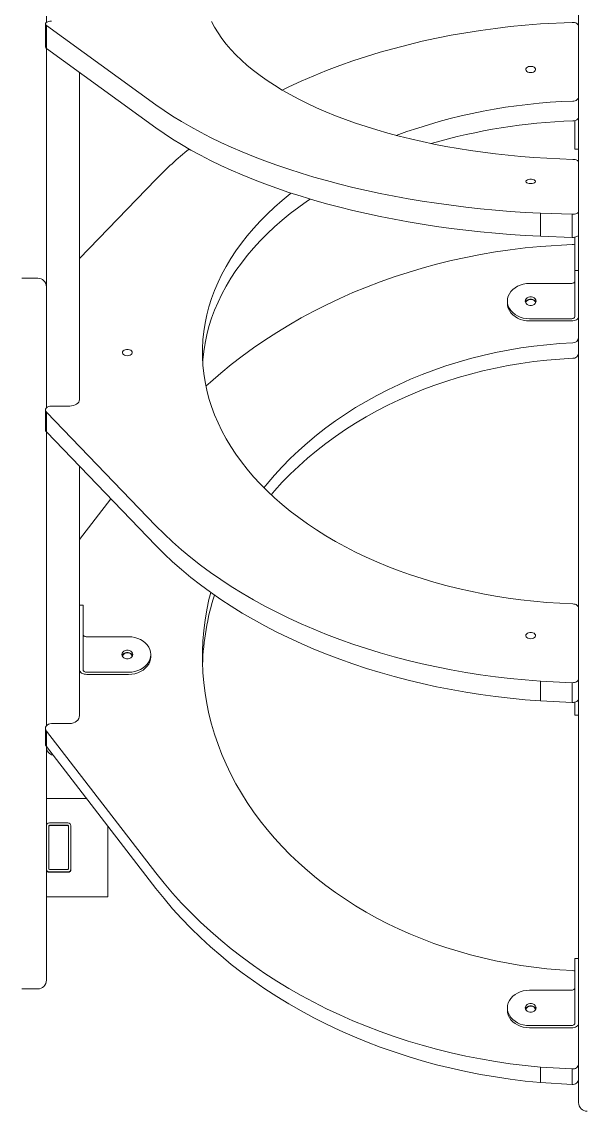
# Model space of a CAD drawing. Header units: millimetres. Extents: x -7447 to 8662, y -5576 to 6370.
# Drawn here: x -2325 to -1865, y -4091 to -3204 of the extents above; entities that cross this region are included whole.
import ezdxf

# ---------------------------------------------------------------- set-up
doc = ezdxf.new("R2010")
doc.units = ezdxf.units.MM
doc.layers.add('DIKOM_ОБЪЕКТ', color=7, linetype='Continuous')

msp = doc.modelspace()

# ---------------------------------------------------------------- linework, layer by layer
at = {"layer": 'DIKOM_ОБЪЕКТ', "color": 7, "linetype": 'Continuous', "lineweight": 15}
for p, q in [((-1871.98, -3356.5), (-1871.98, -2968.97)), ((-2305.46, -3204.63), (-2305.46, -3199.53)), ((-2306.25, -3205.83), (-2306.25, -3224.62)), ((-2305.44, -3207.05), (-2216.2, -3271.61)), ((-2305.44, -3225.84), (-2305.44, -3207.05)), ((-1903.13, -3205.78), (-1877.2, -3204.52)), ((-1871.98, -3207.72), (-1871.98, -3265.46)), ((-2305.46, -3506.38), (-2305.46, -3225.82)), ((-2305.44, -3225.84), (-2216.2, -3290.39)), ((-2278.46, -3245.35), (-2278.46, -3506.38)), ((-2278.46, -3245.75), (-2278.46, -3245.35)), ((-2278.46, -3245.75), (-2277.91, -3245.75)), ((-1871.98, -3265.46), (-1871.98, -3281.58)), ((-1871.98, -3301.25), (-1871.98, -3281.58)), ((-1874.98, -3301.25), (-1874.98, -3284.52)), ((-1874.98, -3307.72), (-1874.98, -3301.25)), ((-1874.98, -3307.72), (-1871.98, -3307.72)), ((-1871.98, -3301.25), (-1871.98, -3307.72)), ((-1871.98, -3358.59), (-1871.98, -3318.29)), ((-2278.46, -3396.87), (-2216.2, -3332.34)), ((-1903.13, -3359.94), (-1877.2, -3360.82)), ((-1903.13, -3378.73), (-1903.13, -3359.94)), ((-1877.2, -3379.6), (-1877.2, -3360.82)), ((-1871.98, -3362.08), (-1871.98, -3356.5)), ((-1871.98, -3377.37), (-1871.98, -3358.59)), ((-1871.98, -3380.96), (-1871.98, -3362.08)), ((-1903.13, -3378.73), (-1877.2, -3379.6)), ((-1874.98, -3396.66), (-1874.98, -3379.42)), ((-1871.98, -3396.66), (-1871.98, -3377.37)), ((-1903.13, -3386.94), (-1877.2, -3385.37)), ((-1871.98, -3386.96), (-1871.98, -3380.96)), ((-1871.98, -3739.27), (-1871.98, -3386.96)), ((-1874.98, -3406.61), (-1874.98, -3396.66)), ((-1871.98, -3396.66), (-1871.98, -3406.61)), ((-2312.46, -3412.8), (-2325.46, -3412.8)), ((-1874.98, -3406.61), (-1871.98, -3406.61)), ((-1874.98, -3423.66), (-1874.98, -3406.61)), ((-1871.98, -3406.61), (-1871.98, -3423.66)), ((-1877.98, -3417.06), (-1911.98, -3417.06)), ((-1874.98, -3423.66), (-1874.98, -3444.06)), ((-1871.98, -3423.66), (-1871.98, -3444.06)), ((-1929.98, -3431.46), (-1929.98, -3433.26)), ((-2278.46, -3434.91), (-2278.46, -3511.79)), ((-1877.98, -3445.86), (-1911.98, -3445.86)), ((-1877.98, -3447.66), (-1911.98, -3447.66)), ((-1871.98, -3444.06), (-1871.98, -3461.46)), ((-1871.98, -3461.46), (-1871.98, -3474.06)), ((-2305.46, -3511.17), (-2305.46, -3506.38)), ((-2305.46, -3511.17), (-2305.46, -3516.6)), ((-2305.46, -3518.39), (-2305.46, -3511.17)), ((-2278.46, -3506.38), (-2278.46, -3511.17)), ((-2278.46, -3511.17), (-2278.46, -3511.85)), ((-2306.25, -3520.12), (-2306.25, -3536.24)), ((-2305.46, -3516.6), (-2305.46, -3518.39)), ((-2301.25, -3516.92), (-2286.46, -3516.92)), ((-2305.44, -3521.87), (-2216.2, -3614.36)), ((-2305.44, -3537.99), (-2305.44, -3521.87)), ((-2305.46, -3537.97), (-2305.46, -3764.56)), ((-2305.44, -3537.99), (-2216.2, -3630.48)), ((-2278.46, -3565.95), (-2278.46, -3764.56)), ((-2278.46, -3625.53), (-2252.9, -3592.45)), ((-2278.46, -3673.02), (-2278.46, -3679.01)), ((-2275.46, -3679.01), (-2278.46, -3679.01)), ((-2278.46, -3686.21), (-2278.46, -3679.01)), ((-2275.46, -3679.01), (-2275.46, -3686.21)), ((-2278.46, -3711.41), (-2278.46, -3686.21)), ((-2275.46, -3686.21), (-2275.46, -3711.41)), ((-1871.98, -3738.98), (-1871.98, -3681.24)), ((-2272.46, -3704.82), (-2238.46, -3704.82)), ((-2278.46, -3711.41), (-2278.46, -3731.81)), ((-2275.46, -3711.41), (-2275.46, -3731.81)), ((-2220.46, -3719.22), (-2220.46, -3721.02)), ((-2278.46, -3731.81), (-2278.46, -3769.01)), ((-2272.46, -3733.62), (-2238.46, -3733.62)), ((-2272.46, -3735.42), (-2238.46, -3735.42)), ((-1903.13, -3740.92), (-1877.2, -3742.18)), ((-1903.13, -3757.05), (-1903.13, -3740.92)), ((-1877.2, -3758.3), (-1877.2, -3742.18)), ((-1871.98, -3755.1), (-1871.98, -3738.98)), ((-1871.98, -3744.08), (-1871.98, -3739.27)), ((-1871.98, -3760.24), (-1871.98, -3744.08)), ((-1903.13, -3757.05), (-1877.2, -3758.3)), ((-1874.98, -3762.19), (-1874.98, -3758.04)), ((-1871.98, -3762.19), (-1871.98, -3755.1)), ((-1871.98, -3765.47), (-1871.98, -3760.24)), ((-2305.46, -3764.56), (-2305.46, -3768.23)), ((-2305.46, -3768.23), (-2305.46, -3777.26)), ((-2278.46, -3764.56), (-2278.46, -3768.23)), ((-2278.46, -3768.23), (-2278.46, -3769.08)), ((-1874.98, -3768.65), (-1874.98, -3762.19)), ((-1874.98, -3768.65), (-1871.98, -3768.65)), ((-1871.98, -3762.19), (-1871.98, -3768.65)), ((-1871.98, -4055.38), (-1871.98, -3765.47)), ((-2301.25, -3775.41), (-2286.46, -3775.41)), ((-2306.25, -3779.41), (-2306.25, -3792.01)), ((-2305.44, -3781.59), (-2216.2, -3897.07)), ((-2305.44, -3794.19), (-2305.44, -3781.59)), ((-2305.46, -3794.17), (-2305.46, -3975.19)), ((-2305.46, -3794.42), (-2305.46, -3794.17)), ((-2305.44, -3794.19), (-2216.2, -3909.67)), ((-2305.46, -3836.56), (-2272.7, -3836.56)), ((-2287.96, -3856.23), (-2302.96, -3856.23)), ((-2287.96, -3858.23), (-2302.96, -3858.23)), ((-2303.46, -3858.73), (-2303.46, -3893.73)), ((-2287.96, -3858.56), (-2302.96, -3858.56)), ((-2287.46, -3893.73), (-2287.46, -3858.73)), ((-2285.46, -3893.73), (-2285.46, -3858.73)), ((-2255.46, -3858.87), (-2255.46, -3916.56)), ((-2285.46, -3893.73), (-2285.46, -3894.06)), ((-2302.96, -3894.23), (-2287.96, -3894.23)), ((-2302.96, -3896.23), (-2287.96, -3896.23)), ((-2302.96, -3896.56), (-2287.96, -3896.56)), ((-2255.46, -3916.56), (-2305.46, -3916.56)), ((-2255.46, -3916.57), (-2305.46, -3916.57)), ((-2255.46, -3916.57), (-2255.46, -3916.56)), ((-1871.98, -3966.77), (-1874.98, -3966.77)), ((-1874.98, -3973.97), (-1874.98, -3966.77)), ((-1871.98, -3966.77), (-1871.98, -3973.97)), ((-2305.46, -3975.19), (-2305.46, -3984.46)), ((-1874.98, -3999.17), (-1874.98, -3973.97)), ((-1871.98, -3973.97), (-1871.98, -3999.17)), ((-2325.46, -3991.46), (-2312.46, -3991.46)), ((-1877.98, -3992.57), (-1911.98, -3992.57)), ((-1874.98, -3999.17), (-1874.98, -4019.57)), ((-1871.98, -3999.17), (-1871.98, -4019.57)), ((-1929.98, -4006.97), (-1929.98, -4008.77)), ((-1877.98, -4021.37), (-1911.98, -4021.37)), ((-1877.98, -4023.17), (-1911.98, -4023.17)), ((-1871.98, -4052.67), (-1871.98, -4019.57)), ((-1871.98, -4065.27), (-1871.98, -4052.67)), ((-1903.13, -4055.1), (-1877.2, -4056.66)), ((-1903.13, -4067.7), (-1903.13, -4055.1)), ((-1877.2, -4069.27), (-1877.2, -4056.66)), ((-1871.98, -4059.05), (-1871.98, -4055.38)), ((-1871.98, -4073.47), (-1871.98, -4059.05)), ((-1903.13, -4067.7), (-1877.2, -4069.27)), ((-1871.98, -4084.08), (-1871.98, -4073.47))]:
    msp.add_line(p, q, dxfattribs=at)
at = {"layer": 'DIKOM_ОБЪЕКТ', "color": 7, "linetype": 'Continuous', "lineweight": 15, "flags": 128}
for points in [[(-2305.44, -3207.05), (-2306.01, -3206.51), (-2306.25, -3205.92), (-2306.12, -3205.33), (-2305.64, -3204.77), (-2304.85, -3204.28), (-2303.81, -3203.91), (-2302.58, -3203.68), (-2301.25, -3203.6)], [(-1876.69, -3316.05), (-1887.31, -3315.7), (-1897.89, -3315.19), (-1908.43, -3314.53), (-1918.91, -3313.7), (-1929.33, -3312.72), (-1939.67, -3311.59), (-1949.92, -3310.31), (-1960.06, -3308.87), (-1970.1, -3307.28), (-1980.01, -3305.55), (-1989.78, -3303.66), (-1999.42, -3301.64), (-2008.89, -3299.47), (-2018.2, -3297.16), (-2027.33, -3294.71), (-2036.27, -3292.13), (-2045.02, -3289.42), (-2053.56, -3286.58), (-2061.89, -3283.62), (-2069.99, -3280.53), (-2077.85, -3277.32), (-2085.48, -3274), (-2092.85, -3270.57), (-2099.96, -3267.02), (-2106.8, -3263.38), (-2113.37, -3259.64), (-2119.66, -3255.79), (-2125.66, -3251.86), (-2131.36, -3247.84), (-2136.77, -3243.74), (-2141.86, -3239.56), (-2146.64, -3235.31), (-2151.1, -3230.99), (-2155.24, -3226.6), (-2159.04, -3222.16), (-2162.52, -3217.66), (-2165.66, -3213.11), (-2168.46, -3208.52), (-2170.91, -3203.89)], [(-2113.36, -3259.65), (-2107.99, -3257.06), (-2097.94, -3252.45), (-2087.68, -3248.03), (-2077.23, -3243.8), (-2066.58, -3239.78), (-2055.76, -3235.95), (-2044.77, -3232.33), (-2033.62, -3228.91), (-2022.31, -3225.71), (-2010.86, -3222.72), (-1999.29, -3219.94), (-1987.59, -3217.39), (-1975.77, -3215.05), (-1963.86, -3212.94), (-1951.85, -3211.05), (-1939.77, -3209.39), (-1927.61, -3207.96), (-1915.39, -3206.75), (-1903.13, -3205.78)], [(-1877.2, -3204.52), (-1876.2, -3204.56), (-1875.22, -3204.72), (-1874.32, -3205.01), (-1873.53, -3205.41), (-1872.87, -3205.9), (-1872.38, -3206.46), (-1872.08, -3207.08), (-1871.98, -3207.72)], [(-1910.98, -3245.44), (-1912.16, -3245.33), (-1913.23, -3245), (-1914.11, -3244.48), (-1914.7, -3243.82), (-1914.97, -3243.07), (-1914.88, -3242.31), (-1914.45, -3241.6), (-1913.7, -3241), (-1912.72, -3240.57), (-1911.58, -3240.35), (-1910.39, -3240.35), (-1909.25, -3240.57), (-1908.26, -3241), (-1907.52, -3241.6), (-1907.08, -3242.31), (-1906.99, -3243.07), (-1907.26, -3243.82), (-1907.85, -3244.48), (-1908.73, -3245), (-1909.8, -3245.33), (-1910.98, -3245.44)], [(-2216.2, -3271.61), (-2209.55, -3276.26), (-2202.59, -3280.83), (-2195.34, -3285.31), (-2187.79, -3289.69), (-2179.96, -3293.97), (-2171.86, -3298.14), (-2163.48, -3302.21), (-2154.85, -3306.16), (-2145.96, -3310), (-2136.82, -3313.72), (-2127.44, -3317.32), (-2117.82, -3320.8), (-2107.99, -3324.15), (-2097.94, -3327.37), (-2087.68, -3330.45), (-2077.23, -3333.4), (-2066.58, -3336.21), (-2055.76, -3338.88), (-2044.77, -3341.41), (-2033.62, -3343.79), (-2022.31, -3346.03), (-2010.86, -3348.12), (-1999.29, -3350.05), (-1987.59, -3351.84), (-1975.77, -3353.47), (-1963.86, -3354.94), (-1951.85, -3356.26), (-1939.77, -3357.42), (-1927.61, -3358.42), (-1915.39, -3359.26), (-1903.13, -3359.94)], [(-1876.69, -3268.66), (-1875.76, -3268.57), (-1874.87, -3268.37), (-1874.06, -3268.06), (-1873.35, -3267.66), (-1872.77, -3267.18), (-1872.33, -3266.64), (-1872.07, -3266.06), (-1871.98, -3265.46)], [(-1871.98, -3281.58), (-1872.07, -3282.19), (-1872.33, -3282.77), (-1872.77, -3283.31), (-1873.35, -3283.78), (-1874.06, -3284.18), (-1874.87, -3284.49), (-1875.76, -3284.69), (-1876.69, -3284.78)], [(-2216.2, -3290.39), (-2209.55, -3295.05), (-2202.59, -3299.62), (-2195.34, -3304.09), (-2187.79, -3308.47), (-2179.96, -3312.75), (-2171.86, -3316.92), (-2163.48, -3320.99), (-2154.85, -3324.94), (-2145.96, -3328.78), (-2136.82, -3332.51), (-2127.44, -3336.11), (-2117.82, -3339.58), (-2107.99, -3342.93), (-2097.94, -3346.15), (-2087.68, -3349.23), (-2077.23, -3352.18), (-2066.58, -3355), (-2055.76, -3357.67), (-2044.77, -3360.19), (-2033.62, -3362.58), (-2022.31, -3364.81), (-2010.86, -3366.9), (-1999.29, -3368.84), (-1987.59, -3370.62), (-1975.77, -3372.25), (-1963.86, -3373.72), (-1951.85, -3375.04), (-1939.77, -3376.2), (-1927.61, -3377.2), (-1915.39, -3378.04), (-1903.13, -3378.73)], [(-1871.98, -3318.29), (-1872.07, -3317.86), (-1872.33, -3317.46), (-1872.77, -3317.08), (-1873.35, -3316.75), (-1874.06, -3316.47), (-1874.87, -3316.26), (-1875.76, -3316.12), (-1876.69, -3316.05)], [(-1910.98, -3335.83), (-1912.16, -3335.75), (-1913.23, -3335.52), (-1914.11, -3335.16), (-1914.7, -3334.7), (-1914.97, -3334.18), (-1914.88, -3333.65), (-1914.45, -3333.15), (-1913.7, -3332.73), (-1912.72, -3332.43), (-1911.58, -3332.28), (-1910.39, -3332.28), (-1909.25, -3332.43), (-1908.26, -3332.73), (-1907.52, -3333.15), (-1907.08, -3333.65), (-1906.99, -3334.18), (-1907.26, -3334.7), (-1907.85, -3335.16), (-1908.73, -3335.52), (-1909.8, -3335.75), (-1910.98, -3335.83)], [(-1876.69, -3678.04), (-1887.31, -3677.54), (-1897.89, -3676.81), (-1908.43, -3675.85), (-1918.91, -3674.67), (-1929.33, -3673.27), (-1939.67, -3671.65), (-1949.92, -3669.81), (-1960.06, -3667.75), (-1970.1, -3665.47), (-1980.01, -3662.98), (-1989.78, -3660.29), (-1999.42, -3657.38), (-2008.89, -3654.28), (-2018.2, -3650.97), (-2027.33, -3647.46), (-2036.27, -3643.77), (-2045.02, -3639.88), (-2053.56, -3635.81), (-2061.89, -3631.56), (-2069.99, -3627.14), (-2077.85, -3622.55), (-2085.48, -3617.79), (-2092.85, -3612.87), (-2099.96, -3607.79), (-2106.8, -3602.57), (-2113.37, -3597.21), (-2119.66, -3591.7), (-2125.66, -3586.07), (-2131.36, -3580.31), (-2136.77, -3574.44), (-2141.86, -3568.45), (-2146.64, -3562.35), (-2151.1, -3556.16), (-2155.24, -3549.88), (-2159.04, -3543.51), (-2162.52, -3537.06), (-2165.66, -3530.55), (-2168.46, -3523.97), (-2170.91, -3517.33), (-2173.02, -3510.65), (-2174.79, -3503.92), (-2176.2, -3497.16), (-2177.26, -3490.38), (-2177.97, -3483.57), (-2178.32, -3476.76), (-2178.32, -3469.94), (-2177.97, -3463.12), (-2177.26, -3456.32), (-2176.2, -3449.53), (-2174.79, -3442.77), (-2173.02, -3436.05), (-2170.91, -3429.36), (-2168.46, -3422.73), (-2165.66, -3416.15), (-2162.52, -3409.63), (-2159.04, -3403.19), (-2155.24, -3396.82), (-2151.1, -3390.54), (-2146.64, -3384.34), (-2141.86, -3378.25), (-2136.77, -3372.26), (-2131.36, -3366.39), (-2125.66, -3360.63), (-2119.66, -3355), (-2113.37, -3349.49), (-2106.8, -3344.13), (-2106.08, -3343.56)], [(-2178.12, -3481.41), (-2177.97, -3479.25), (-2177.26, -3472.44), (-2176.2, -3465.66), (-2174.79, -3458.9), (-2173.02, -3452.17), (-2170.91, -3445.49), (-2168.46, -3438.85), (-2165.66, -3432.27), (-2162.52, -3425.76), (-2159.04, -3419.31), (-2155.24, -3412.94), (-2151.1, -3406.66), (-2146.64, -3400.47), (-2141.86, -3394.37), (-2136.77, -3388.39), (-2131.36, -3382.51), (-2125.66, -3376.75), (-2119.66, -3371.12), (-2113.37, -3365.62), (-2106.8, -3360.25), (-2099.96, -3355.03), (-2092.85, -3349.96), (-2090.55, -3348.39)], [(-1877.2, -3360.82), (-1876.2, -3360.79), (-1875.22, -3360.68), (-1874.32, -3360.48), (-1873.53, -3360.2), (-1872.87, -3359.86), (-1872.38, -3359.46), (-1872.08, -3359.03), (-1871.98, -3358.59)], [(-1877.2, -3379.6), (-1876.2, -3379.58), (-1875.22, -3379.46), (-1874.32, -3379.26), (-1873.53, -3378.98), (-1872.87, -3378.64), (-1872.38, -3378.25), (-1872.08, -3377.82), (-1871.98, -3377.37)], [(-2175.49, -3500.78), (-2171.86, -3497.49), (-2163.48, -3490.22), (-2154.85, -3483.15), (-2145.96, -3476.28), (-2136.82, -3469.62), (-2127.44, -3463.18), (-2117.82, -3456.96), (-2107.99, -3450.97), (-2097.94, -3445.21), (-2087.68, -3439.69), (-2077.23, -3434.42), (-2066.58, -3429.39), (-2055.76, -3424.61), (-2044.77, -3420.09), (-2033.62, -3415.82), (-2022.31, -3411.82), (-2010.86, -3408.09), (-1999.29, -3404.63), (-1987.59, -3401.44), (-1975.77, -3398.52), (-1963.86, -3395.88), (-1951.85, -3393.53), (-1939.77, -3391.45), (-1927.61, -3389.66), (-1915.39, -3388.15), (-1903.13, -3386.94)], [(-1911.98, -3417.06), (-1914.54, -3417.21), (-1917.05, -3417.65), (-1919.46, -3418.37), (-1921.71, -3419.35), (-1923.77, -3420.58), (-1925.58, -3422.03), (-1927.12, -3423.68), (-1928.35, -3425.48), (-1929.25, -3427.41), (-1929.8, -3429.41), (-1929.98, -3431.46)], [(-1874.98, -3415.26), (-1875.04, -3415.61), (-1875.21, -3415.95), (-1875.49, -3416.26), (-1875.86, -3416.54), (-1876.31, -3416.76), (-1876.83, -3416.93), (-1877.4, -3417.03), (-1877.98, -3417.06)], [(-1929.98, -3431.46), (-1929.8, -3433.51), (-1929.25, -3435.52), (-1928.35, -3437.44), (-1927.12, -3439.25), (-1925.58, -3440.89), (-1923.77, -3442.35), (-1921.71, -3443.58), (-1919.46, -3444.56), (-1917.05, -3445.28), (-1914.54, -3445.72), (-1911.98, -3445.86)], [(-1906.58, -3431.46), (-1906.76, -3432.45), (-1907.28, -3433.37), (-1908.1, -3434.12), (-1909.15, -3434.66), (-1910.35, -3434.95), (-1911.61, -3434.95), (-1912.81, -3434.66), (-1913.86, -3434.12), (-1914.68, -3433.37), (-1915.2, -3432.45), (-1915.38, -3431.46), (-1915.2, -3430.47), (-1914.68, -3429.56), (-1913.86, -3428.8), (-1912.81, -3428.26), (-1911.61, -3427.98), (-1910.35, -3427.98), (-1909.15, -3428.26), (-1908.1, -3428.8), (-1907.28, -3429.56), (-1906.76, -3430.47), (-1906.58, -3431.46)], [(-1915.23, -3432.36), (-1915.2, -3432.27), (-1914.68, -3431.36), (-1913.86, -3430.6), (-1912.81, -3430.06), (-1911.61, -3429.78), (-1910.35, -3429.78), (-1909.15, -3430.06), (-1908.1, -3430.6), (-1907.28, -3431.36), (-1906.76, -3432.27), (-1906.73, -3432.36)], [(-1914.96, -3432.96), (-1914.88, -3432.55), (-1914.45, -3431.66), (-1913.7, -3430.92), (-1912.72, -3430.38), (-1911.58, -3430.1), (-1910.39, -3430.1), (-1909.25, -3430.38), (-1908.26, -3430.92), (-1907.52, -3431.66), (-1907.08, -3432.55), (-1907, -3432.96)], [(-1911.98, -3447.66), (-1914.54, -3447.52), (-1917.05, -3447.08), (-1919.46, -3446.36), (-1921.71, -3445.38), (-1923.77, -3444.15), (-1925.58, -3442.69), (-1927.12, -3441.05), (-1928.35, -3439.24), (-1929.25, -3437.32), (-1929.8, -3435.31), (-1929.98, -3433.26)], [(-1874.98, -3444.06), (-1875.04, -3444.41), (-1875.21, -3444.75), (-1875.49, -3445.06), (-1875.86, -3445.34), (-1876.31, -3445.56), (-1876.83, -3445.73), (-1877.4, -3445.83), (-1877.98, -3445.86)], [(-1871.98, -3444.06), (-1872.1, -3444.76), (-1872.44, -3445.44), (-1872.99, -3446.06), (-1873.74, -3446.61), (-1874.65, -3447.06), (-1875.69, -3447.39), (-1876.81, -3447.59), (-1877.98, -3447.66)], [(-2128.26, -3583.49), (-2125.66, -3580.28), (-2119.66, -3573.24), (-2113.37, -3566.38), (-2106.8, -3559.68), (-2099.96, -3553.16), (-2092.85, -3546.82), (-2085.48, -3540.68), (-2077.85, -3534.74), (-2069.99, -3529), (-2061.89, -3523.48), (-2053.56, -3518.17), (-2045.02, -3513.09), (-2036.27, -3508.24), (-2027.33, -3503.62), (-2018.2, -3499.25), (-2008.89, -3495.12), (-1999.42, -3491.24), (-1989.78, -3487.61), (-1980.01, -3484.25), (-1970.1, -3481.14), (-1960.06, -3478.3), (-1949.92, -3475.73), (-1939.67, -3473.43), (-1929.33, -3471.4), (-1918.91, -3469.65), (-1908.43, -3468.18), (-1897.89, -3466.99), (-1887.31, -3466.08), (-1876.69, -3465.45)], [(-2239.46, -3475.91), (-2240.64, -3475.8), (-2241.71, -3475.47), (-2242.59, -3474.95), (-2243.18, -3474.29), (-2243.45, -3473.54), (-2243.36, -3472.78), (-2242.92, -3472.07), (-2242.18, -3471.47), (-2241.2, -3471.04), (-2240.06, -3470.82), (-2238.86, -3470.82), (-2237.73, -3471.04), (-2236.74, -3471.47), (-2236, -3472.07), (-2235.56, -3472.78), (-2235.47, -3473.54), (-2235.74, -3474.29), (-2236.33, -3474.95), (-2237.21, -3475.47), (-2238.28, -3475.8), (-2239.46, -3475.91)], [(-2122.49, -3589.1), (-2119.66, -3585.85), (-2113.37, -3578.98), (-2106.8, -3572.28), (-2099.96, -3565.76), (-2092.85, -3559.42), (-2085.48, -3553.28), (-2077.85, -3547.34), (-2069.99, -3541.6), (-2061.89, -3536.08), (-2053.56, -3530.77), (-2045.02, -3525.69), (-2036.27, -3520.84), (-2027.33, -3516.23), (-2018.2, -3511.85), (-2008.89, -3507.72), (-1999.42, -3503.84), (-1989.78, -3500.22), (-1980.01, -3496.85), (-1970.1, -3493.74), (-1960.06, -3490.9), (-1949.92, -3488.33), (-1939.67, -3486.03), (-1929.33, -3484.01), (-1918.91, -3482.26), (-1908.43, -3480.78), (-1897.89, -3479.59), (-1887.31, -3478.68), (-1876.69, -3478.05)], [(-2286.46, -3516.92), (-2284.9, -3516.82), (-2283.4, -3516.53), (-2282.02, -3516.05), (-2280.8, -3515.42), (-2279.81, -3514.64), (-2279.07, -3513.75), (-2278.61, -3512.79), (-2278.46, -3511.79)], [(-2305.44, -3521.87), (-2306.01, -3521.09), (-2306.25, -3520.25), (-2306.12, -3519.39), (-2305.64, -3518.59), (-2304.85, -3517.9), (-2303.81, -3517.37), (-2302.58, -3517.03), (-2301.25, -3516.92)], [(-2216.2, -3614.36), (-2209.55, -3621.03), (-2202.59, -3627.58), (-2195.34, -3633.99), (-2187.79, -3640.26), (-2179.96, -3646.39), (-2171.86, -3652.37), (-2163.48, -3658.2), (-2154.85, -3663.87), (-2145.96, -3669.37), (-2136.82, -3674.7), (-2127.44, -3679.86), (-2117.82, -3684.84), (-2107.99, -3689.64), (-2097.94, -3694.25), (-2087.68, -3698.67), (-2077.23, -3702.89), (-2066.58, -3706.92), (-2055.76, -3710.75), (-2044.77, -3714.37), (-2033.62, -3717.79), (-2022.31, -3720.99), (-2010.86, -3723.98), (-1999.29, -3726.75), (-1987.59, -3729.31), (-1975.77, -3731.64), (-1963.86, -3733.76), (-1951.85, -3735.64), (-1939.77, -3737.31), (-1927.61, -3738.74), (-1915.39, -3739.95), (-1903.13, -3740.92)], [(-2216.2, -3630.48), (-2209.55, -3637.15), (-2202.59, -3643.7), (-2195.34, -3650.11), (-2187.79, -3656.39), (-2179.96, -3662.52), (-2171.86, -3668.5), (-2163.48, -3674.32), (-2154.85, -3679.99), (-2145.96, -3685.49), (-2136.82, -3690.82), (-2127.44, -3695.98), (-2117.82, -3700.96), (-2107.99, -3705.76), (-2097.94, -3710.37), (-2087.68, -3714.79), (-2077.23, -3719.02), (-2066.58, -3723.05), (-2055.76, -3726.87), (-2044.77, -3730.5), (-2033.62, -3733.91), (-2022.31, -3737.11), (-2010.86, -3740.1), (-1999.29, -3742.88), (-1987.59, -3745.43), (-1975.77, -3747.77), (-1963.86, -3749.88), (-1951.85, -3751.77), (-1939.77, -3753.43), (-1927.61, -3754.86), (-1915.39, -3756.07), (-1903.13, -3757.05)], [(-1876.69, -3976.58), (-1887.31, -3975.95), (-1897.89, -3975.04), (-1908.43, -3973.85), (-1918.91, -3972.38), (-1929.33, -3970.63), (-1939.67, -3968.6), (-1949.92, -3966.3), (-1960.06, -3963.73), (-1970.1, -3960.89), (-1980.01, -3957.79), (-1989.78, -3954.42), (-1999.42, -3950.79), (-2008.89, -3946.91), (-2018.2, -3942.78), (-2027.33, -3938.41), (-2036.27, -3933.79), (-2045.02, -3928.94), (-2053.56, -3923.86), (-2061.89, -3918.56), (-2069.99, -3913.03), (-2077.85, -3907.3), (-2085.48, -3901.35), (-2092.85, -3895.21), (-2099.96, -3888.88), (-2106.8, -3882.36), (-2113.37, -3875.66), (-2119.66, -3868.79), (-2125.66, -3861.75), (-2131.36, -3854.56), (-2136.77, -3847.23), (-2141.86, -3839.75), (-2146.64, -3832.14), (-2151.1, -3824.41), (-2155.24, -3816.57), (-2159.04, -3808.62), (-2162.52, -3800.57), (-2165.66, -3792.43), (-2168.46, -3784.22), (-2170.91, -3775.93), (-2173.02, -3767.59), (-2174.79, -3759.19), (-2176.2, -3750.75), (-2177.26, -3742.28), (-2177.97, -3733.78), (-2178.32, -3725.27), (-2178.32, -3716.76), (-2177.97, -3708.25), (-2177.26, -3699.75), (-2176.2, -3691.28), (-2174.79, -3682.84), (-2173.02, -3674.44), (-2171.6, -3668.68)], [(-1871.98, -3681.24), (-1872.07, -3680.63), (-1872.33, -3680.05), (-1872.77, -3679.52), (-1873.35, -3679.04), (-1874.06, -3678.64), (-1874.87, -3678.33), (-1875.76, -3678.13), (-1876.69, -3678.04)], [(-2275.46, -3703.02), (-2275.4, -3703.37), (-2275.23, -3703.71), (-2274.96, -3704.02), (-2274.58, -3704.29), (-2274.13, -3704.51), (-2273.61, -3704.68), (-2273.05, -3704.78), (-2272.46, -3704.82)], [(-2220.46, -3719.22), (-2220.64, -3717.17), (-2221.19, -3715.16), (-2222.09, -3713.23), (-2223.32, -3711.43), (-2224.86, -3709.79), (-2226.67, -3708.33), (-2228.73, -3707.1), (-2230.98, -3706.12), (-2233.39, -3705.4), (-2235.9, -3704.96), (-2238.46, -3704.82)], [(-1910.98, -3706.38), (-1912.16, -3706.27), (-1913.23, -3705.94), (-1914.11, -3705.42), (-1914.7, -3704.75), (-1914.97, -3704.01), (-1914.88, -3703.25), (-1914.45, -3702.54), (-1913.7, -3701.94), (-1912.72, -3701.51), (-1911.58, -3701.28), (-1910.39, -3701.28), (-1909.25, -3701.51), (-1908.26, -3701.94), (-1907.52, -3702.54), (-1907.08, -3703.25), (-1906.99, -3704.01), (-1907.26, -3704.75), (-1907.85, -3705.42), (-1908.73, -3705.94), (-1909.8, -3706.27), (-1910.98, -3706.38)], [(-2243.86, -3719.22), (-2243.68, -3718.22), (-2243.16, -3717.31), (-2242.34, -3716.56), (-2241.29, -3716.01), (-2240.09, -3715.73), (-2238.83, -3715.73), (-2237.63, -3716.01), (-2236.58, -3716.56), (-2235.76, -3717.31), (-2235.24, -3718.22), (-2235.06, -3719.22), (-2235.24, -3720.21), (-2235.76, -3721.12), (-2236.58, -3721.88), (-2237.63, -3722.42), (-2238.83, -3722.7), (-2240.09, -3722.7), (-2241.29, -3722.42), (-2242.34, -3721.88), (-2243.16, -3721.12), (-2243.68, -3720.21), (-2243.86, -3719.22)], [(-2243.71, -3720.12), (-2243.68, -3720.02), (-2243.16, -3719.11), (-2242.34, -3718.36), (-2241.29, -3717.81), (-2240.09, -3717.53), (-2238.83, -3717.53), (-2237.63, -3717.81), (-2236.58, -3718.36), (-2235.76, -3719.11), (-2235.24, -3720.02), (-2235.21, -3720.12)], [(-2243.44, -3720.71), (-2243.36, -3720.3), (-2242.92, -3719.42), (-2242.18, -3718.67), (-2241.2, -3718.13), (-2240.06, -3717.85), (-2238.86, -3717.85), (-2237.73, -3718.13), (-2236.74, -3718.67), (-2236, -3719.42), (-2235.56, -3720.3), (-2235.48, -3720.71)], [(-2238.46, -3733.62), (-2235.9, -3733.47), (-2233.39, -3733.03), (-2230.98, -3732.31), (-2228.73, -3731.33), (-2226.67, -3730.1), (-2224.86, -3728.65), (-2223.32, -3727), (-2222.09, -3725.2), (-2221.19, -3723.27), (-2220.64, -3721.27), (-2220.46, -3719.22)], [(-2220.46, -3721.02), (-2220.64, -3723.07), (-2221.19, -3725.07), (-2222.09, -3727), (-2223.32, -3728.8), (-2224.86, -3730.45), (-2226.67, -3731.9), (-2228.73, -3733.13), (-2230.98, -3734.11), (-2233.39, -3734.83), (-2235.9, -3735.27), (-2238.46, -3735.42)], [(-2278.46, -3731.81), (-2278.35, -3732.52), (-2278, -3733.19), (-2277.45, -3733.82), (-2276.7, -3734.36), (-2275.79, -3734.81), (-2274.76, -3735.14), (-2273.63, -3735.35), (-2272.46, -3735.42)], [(-2275.46, -3731.81), (-2275.4, -3732.17), (-2275.23, -3732.5), (-2274.96, -3732.82), (-2274.58, -3733.09), (-2274.13, -3733.31), (-2273.61, -3733.48), (-2273.05, -3733.58), (-2272.46, -3733.62)], [(-1877.2, -3742.18), (-1876.2, -3742.14), (-1875.22, -3741.98), (-1874.32, -3741.69), (-1873.53, -3741.29), (-1872.87, -3740.8), (-1872.38, -3740.24), (-1872.08, -3739.62), (-1871.98, -3738.98)], [(-1877.2, -3758.3), (-1876.2, -3758.27), (-1875.22, -3758.1), (-1874.32, -3757.81), (-1873.53, -3757.42), (-1872.87, -3756.93), (-1872.38, -3756.36), (-1872.08, -3755.74), (-1871.98, -3755.1)], [(-2286.46, -3775.41), (-2284.9, -3775.29), (-2283.4, -3774.93), (-2282.02, -3774.34), (-2280.8, -3773.54), (-2279.81, -3772.57), (-2279.07, -3771.46), (-2278.61, -3770.26), (-2278.46, -3769.01)], [(-2305.44, -3781.59), (-2306.01, -3780.62), (-2306.25, -3779.57), (-2306.12, -3778.5), (-2305.64, -3777.5), (-2304.85, -3776.64), (-2303.81, -3775.98), (-2302.58, -3775.56), (-2301.25, -3775.41)], [(-2216.2, -3897.07), (-2209.55, -3905.4), (-2202.59, -3913.58), (-2195.34, -3921.58), (-2187.79, -3929.42), (-2179.96, -3937.07), (-2171.86, -3944.54), (-2163.48, -3951.81), (-2154.85, -3958.89), (-2145.96, -3965.76), (-2136.82, -3972.41), (-2127.44, -3978.85), (-2117.82, -3985.07), (-2107.99, -3991.06), (-2097.94, -3996.82), (-2087.68, -4002.34), (-2077.23, -4007.62), (-2066.58, -4012.65), (-2055.76, -4017.42), (-2044.77, -4021.95), (-2033.62, -4026.21), (-2022.31, -4030.21), (-2010.86, -4033.94), (-1999.29, -4037.41), (-1987.59, -4040.6), (-1975.77, -4043.51), (-1963.86, -4046.15), (-1951.85, -4048.51), (-1939.77, -4050.58), (-1927.61, -4052.37), (-1915.39, -4053.88), (-1903.13, -4055.1)], [(-2216.2, -3909.67), (-2209.55, -3918.01), (-2202.59, -3926.18), (-2195.34, -3934.19), (-2187.79, -3942.02), (-2179.96, -3949.67), (-2171.86, -3957.14), (-2163.48, -3964.41), (-2154.85, -3971.49), (-2145.96, -3978.36), (-2136.82, -3985.01), (-2127.44, -3991.45), (-2117.82, -3997.67), (-2107.99, -4003.66), (-2097.94, -4009.42), (-2087.68, -4014.94), (-2077.23, -4020.22), (-2066.58, -4025.25), (-2055.76, -4030.02), (-2044.77, -4034.55), (-2033.62, -4038.81), (-2022.31, -4042.81), (-2010.86, -4046.54), (-1999.29, -4050.01), (-1987.59, -4053.2), (-1975.77, -4056.11), (-1963.86, -4058.75), (-1951.85, -4061.11), (-1939.77, -4063.18), (-1927.61, -4064.97), (-1915.39, -4066.48), (-1903.13, -4067.7)], [(-1874.98, -3976.91), (-1875.76, -3976.7), (-1876.69, -3976.58)], [(-1874.98, -3990.77), (-1875.04, -3991.12), (-1875.21, -3991.46), (-1875.49, -3991.77), (-1875.86, -3992.04), (-1876.31, -3992.27), (-1876.83, -3992.43), (-1877.4, -3992.54), (-1877.98, -3992.57)], [(-1911.98, -3992.57), (-1914.54, -3992.72), (-1917.05, -3993.15), (-1919.46, -3993.87), (-1921.71, -3994.86), (-1923.77, -3996.09), (-1925.58, -3997.54), (-1927.12, -3999.18), (-1928.35, -4000.99), (-1929.25, -4002.91), (-1929.8, -4004.92), (-1929.98, -4006.97)], [(-1929.98, -4006.97), (-1929.8, -4009.02), (-1929.25, -4011.03), (-1928.35, -4012.95), (-1927.12, -4014.75), (-1925.58, -4016.4), (-1923.77, -4017.85), (-1921.71, -4019.08), (-1919.46, -4020.07), (-1917.05, -4020.78), (-1914.54, -4021.22), (-1911.98, -4021.37)], [(-1911.98, -4023.17), (-1914.54, -4023.02), (-1917.05, -4022.59), (-1919.46, -4021.87), (-1921.71, -4020.88), (-1923.77, -4019.65), (-1925.58, -4018.2), (-1927.12, -4016.55), (-1928.35, -4014.75), (-1929.25, -4012.83), (-1929.8, -4010.82), (-1929.98, -4008.77)], [(-1906.58, -4006.97), (-1906.76, -4007.96), (-1907.28, -4008.87), (-1908.1, -4009.63), (-1909.15, -4010.17), (-1910.35, -4010.45), (-1911.61, -4010.45), (-1912.81, -4010.17), (-1913.86, -4009.63), (-1914.68, -4008.87), (-1915.2, -4007.96), (-1915.38, -4006.97), (-1915.2, -4005.98), (-1914.68, -4005.07), (-1913.86, -4004.31), (-1912.81, -4003.77), (-1911.61, -4003.49), (-1910.35, -4003.49), (-1909.15, -4003.77), (-1908.1, -4004.31), (-1907.28, -4005.07), (-1906.76, -4005.98), (-1906.58, -4006.97)], [(-1915.23, -4007.87), (-1915.2, -4007.78), (-1914.68, -4006.87), (-1913.86, -4006.11), (-1912.81, -4005.57), (-1911.61, -4005.29), (-1910.35, -4005.29), (-1909.15, -4005.57), (-1908.1, -4006.11), (-1907.28, -4006.87), (-1906.76, -4007.78), (-1906.73, -4007.87)], [(-1914.96, -4008.47), (-1914.88, -4008.06), (-1914.45, -4007.17), (-1913.7, -4006.42), (-1912.72, -4005.89), (-1911.58, -4005.61), (-1910.39, -4005.61), (-1909.25, -4005.89), (-1908.26, -4006.42), (-1907.52, -4007.17), (-1907.08, -4008.06), (-1907, -4008.47)], [(-1874.98, -4019.57), (-1875.04, -4019.92), (-1875.21, -4020.26), (-1875.49, -4020.57), (-1875.86, -4020.84), (-1876.31, -4021.06), (-1876.83, -4021.23), (-1877.4, -4021.33), (-1877.98, -4021.37)], [(-1871.98, -4019.57), (-1872.1, -4020.27), (-1872.44, -4020.95), (-1872.99, -4021.57), (-1873.74, -4022.11), (-1874.65, -4022.56), (-1875.69, -4022.89), (-1876.81, -4023.1), (-1877.98, -4023.17)]]:
    msp.add_lwpolyline(points, dxfattribs=at)
at = {"layer": 'DIKOM_ОБЪЕКТ', "color": 7, "linetype": 'Continuous', "lineweight": 15}
for centre, radius, start, end in [((-2304.79, -3224.53), 1.46, 183.56213, 243.50046), ((-1862.27, -3727.1), 458.67, 91.8016, 110.1738), ((-1860.83, -3754.7), 470.19, 91.93302, 106.20636), ((-1993.89, -3547.65), 309.48, 129.14663, 135.91744), ((-1876.97, -3391.43), 6.07, 70.87998, 92.23452), ((-2312.46, -3419.8), 7, 0, 90), ((-1876.47, -3460.94), 4.52, 267.14071, 353.4009), ((-1876.47, -3473.54), 4.52, 267.14099, 353.39724), ((-2303.86, -3536.2), 2.39, 181.12673, 228.51806), ((-1969.77, -3733.97), 208.6, 162.37838, 178.17328), ((-2302.84, -3791.99), 3.41, 180.39355, 220.26446), ((-2298.46, -3794.42), 7, 180, 257.37585), ((-2302.96, -3858.73), 2.5, 90.01406, 179.98731), ((-2302.96, -3858.73), 0.5, 90.00013, 179.96571), ((-2287.96, -3858.73), 2.5, 0.01269, 89.98594), ((-2287.96, -3858.73), 0.5, 0.02943, 90.00131), ((-2302.96, -3859.06), 0.5, 89.94527, 180.02057), ((-2287.96, -3859.06), 0.5, 359.97458, 90.05616), ((-2302.96, -3893.73), 2.5, 180.01269, 269.98594), ((-2302.96, -3893.73), 0.5, 180.03429, 269.99987), ((-2287.96, -3893.73), 2.5, 270.01406, 359.98731), ((-2287.96, -3893.73), 0.5, 269.99869, 359.97057), ((-2302.96, -3894.06), 2.5, 179.99095, 270.00768), ((-2287.96, -3894.06), 2.5, 269.99232, 0.00905), ((-2312.46, -3984.46), 7, 270, 0), ((-1876.58, -4052.07), 4.63, 262.22228, 352.61296), ((-1876.58, -4064.67), 4.63, 262.22843, 352.60681), ((-1864.98, -4084.08), 7, 180, 270)]:
    msp.add_arc(centre, radius, start, end, dxfattribs=at)

doc.saveas('drawing.dxf')
